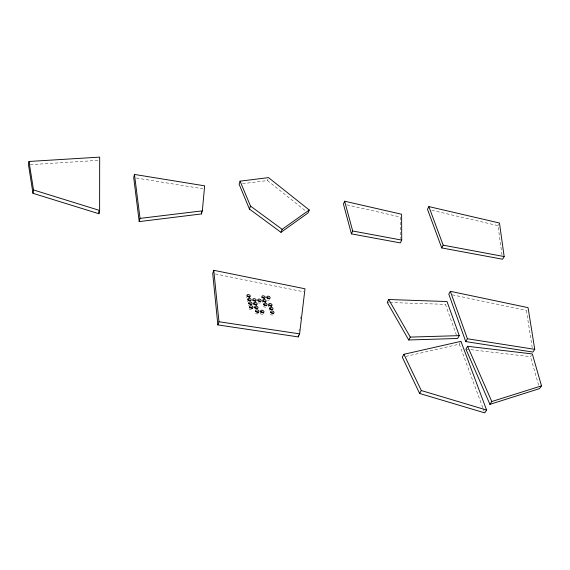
<?xml version="1.0" encoding="UTF-8"?>
<svg xmlns="http://www.w3.org/2000/svg" width="570" height="570" viewBox="0 0 570 570"><rect width="100%" height="100%" fill="white"/><g stroke="black" fill="none" stroke-linecap="round" stroke-linejoin="round"><path stroke-width="0.43" stroke-dasharray="2.85 2.14" d="M299.008 330.842L299.221 329.104M300.476 318.694L300.689 316.956M242.535 183.711L267.472 180.548L267.986 179.08M456.42 335.132L445.455 304.352L446.239 302.948M502.006 254.918L498.002 225.642L498.743 224.331M405.755 356.421L459.278 344.173L460.111 342.762M532.238 347.714L526.345 310.337L527.207 308.99M538.629 385.242L530.499 356.67L531.411 355.302M30.26 164.68L98.126 160.377M387.251 302.413L389.011 302.471M389.894 302.499L445.455 304.352M465.904 349.111L530.499 356.67M136.33 178.018L202.842 188.756M215.317 273.963L303.724 291.804M452.274 294.833L526.345 310.337M346.881 204.851L400.297 217.013L400.332 238.595M431.796 210.309L498.002 225.642M267.472 180.548L305.335 210.715M459.278 344.173L482.883 407.906M483.189 408.733L484.108 411.219M246.532 297.59A1.753 1.14 20.2 0 1 246.368 297.141M269.304 310.358A1.753 1.147 21.6 0 1 269.068 309.888M272.738 314.925A1.76 1.161 21.7 0 1 270.358 314.227M258.139 313.543A1.774 1.176 20.9 0 1 256.521 313.849A1.774 1.176 20.9 0 1 255.039 312.759M268.563 306.867A1.746 1.14 21.5 0 1 268.199 306.396M265.848 307.073A1.753 1.147 21.2 0 1 263.475 306.375M248.691 305.456A1.767 1.161 20.4 0 1 248.278 304.993M262.927 303.005A1.746 1.14 21.1 0 1 262.663 302.791M260.305 302.798A1.753 1.14 20.9 0 1 258.26 302.798M247.95 301.844A1.76 1.147 20.3 0 1 247.48 301.395M269.154 299.977A1.738 1.126 21.3 0 1 267.401 299.97M262.72 314.198A1.767 1.168 21.2 0 1 261.003 313.999A1.767 1.168 21.2 0 1 259.977 312.788M251.441 309.752A1.774 1.168 20.5 0 1 249.04 308.505"/><path stroke-width="0.85" d="M99.615 210.458L99.679 157.128L29.006 161.467L28.5 164.794L32.974 193.316L98.895 213.729L99.615 210.458L33.509 189.96L29.006 161.467M98.895 213.729L98.902 211.057M202.35 210.85L204.644 185.834L134.47 174.434L133.708 177.598L139.208 221.602L201.402 213.95L202.35 210.85L140.028 218.388L139.208 221.602M201.402 213.95L201.645 211.356M299.606 333.856L305 288.783L213.764 270.294L212.717 273.443L217.847 324.907L298.274 336.913L299.606 333.856L218.973 321.737L213.764 270.294M298.274 336.913L298.488 335.174M32.974 193.316L33.509 189.96M240.084 181.16L239.094 184.153L249.468 209.097L280.996 232.325L308.085 212.909L309.246 209.995L268.506 177.612L240.084 181.16L250.508 206.084L282.136 229.332L309.246 209.995M249.468 209.097L250.508 206.084M217.847 324.907L218.973 321.737M280.996 232.325L282.136 229.332M344.643 201.217L343.439 204.06L351.419 233.871L400.339 242.906L401.715 240.098L401.615 214.242L344.643 201.217L352.695 231L351.419 233.871M428.854 206.596L427.5 209.311L441.722 247.929L502.598 259.222L504.158 256.557L499.484 223.013L428.854 206.596L443.168 245.178L441.722 247.929M388.704 299.514L387.251 302.413L408.711 339.991L457.603 338.466L459.263 335.637L447.022 301.544L388.704 299.514L410.279 337.098L408.711 339.991M403.888 354.298L402.299 357.212L419.62 393.464L484.721 412.872L486.588 410.051L460.952 341.352L403.888 354.298L421.316 390.557L486.588 410.051M450.343 291.313L448.79 294.106L465.747 341.587L532.922 352.06L534.738 349.339L528.062 307.643L450.343 291.313L467.428 338.772L465.747 341.587M419.62 393.464L421.316 390.557M467.599 346.289L465.904 349.111L489.922 404.351L539.583 388.605L541.5 385.869L532.323 353.942L467.599 346.289L491.782 401.529L489.922 404.351M491.782 401.529L541.5 385.869M410.279 337.098L459.263 335.637M467.428 338.772L534.738 349.339M352.695 231L401.715 240.098M443.168 245.178L504.158 256.557M134.47 174.434L140.028 218.388M247.038 296.236A1.753 1.14 20.2 0 1 249.639 297.291M269.325 309.047A1.753 1.147 21.6 0 1 272.225 309.788M254.562 307.779A1.767 1.161 20.8 0 1 257.255 308.669M270.508 312.645A1.76 1.161 21.7 0 1 273.315 313.764M255.602 311.484A1.774 1.176 20.9 0 1 258.288 312.666M268.484 305.264A1.746 1.14 21.5 0 1 270.194 305.235A1.746 1.14 21.5 0 1 271.42 306.425M263.639 304.815A1.753 1.147 21.2 0 1 266.382 305.819M253.543 304.116A1.76 1.154 20.7 0 1 255.274 304.095A1.76 1.154 20.7 0 1 256.5 305.285M248.777 303.611A1.767 1.161 20.4 0 1 251.398 304.672M262.492 301.266A1.746 1.14 21.1 0 1 264.224 301.145A1.746 1.14 21.1 0 1 265.527 302.357M257.882 300.689A1.753 1.14 20.9 0 1 260.54 301.858M252.774 300.354A1.753 1.147 20.6 0 1 255.445 301.238M247.651 300.027A1.76 1.147 20.3 0 1 250.515 300.967M266.853 297.811A1.738 1.126 21.3 0 1 269.482 298.972M261.929 297.419A1.738 1.126 21 0 1 264.452 298.352M260.276 312.046A1.767 1.168 21.2 0 1 262.107 311.94A1.767 1.168 21.2 0 1 263.376 313.258M249.404 307.465A1.774 1.168 20.5 0 1 251.149 307.444A1.774 1.168 20.5 0 1 252.375 308.641M270.116 309.04A1.76 1.147 21.6 0 0 272.959 309.147A1.76 1.147 21.6 0 0 270.942 307.223A1.76 1.147 21.6 0 0 270.116 309.04M255.082 307.907A1.767 1.161 20.8 0 0 257.961 308.021A1.767 1.161 20.8 0 0 255.944 306.083A1.767 1.161 20.8 0 0 255.082 307.907M271.085 312.788A1.767 1.161 21.7 0 0 273.935 312.894A1.767 1.161 21.7 0 0 271.904 310.956A1.767 1.161 21.7 0 0 271.085 312.788M255.994 311.676A1.774 1.168 20.9 0 0 258.88 311.79A1.774 1.168 20.9 0 0 256.856 309.838A1.774 1.168 20.9 0 0 255.994 311.676M269.161 305.313A1.753 1.14 21.5 0 0 271.997 305.435A1.753 1.14 21.5 0 0 269.981 303.518A1.753 1.14 21.5 0 0 269.161 305.313M264.188 304.936A1.753 1.147 21.2 0 0 267.031 305.05A1.753 1.147 21.2 0 0 265.022 303.133A1.753 1.147 21.2 0 0 264.188 304.936M254.177 304.166A1.76 1.154 20.7 0 0 257.049 304.287A1.76 1.154 20.7 0 0 255.039 302.357A1.76 1.154 20.7 0 0 254.177 304.166M249.14 303.781A1.767 1.161 20.4 0 0 252.026 303.903A1.767 1.161 20.4 0 0 250.016 301.972A1.767 1.161 20.4 0 0 249.14 303.781M263.255 301.231A1.746 1.133 21.1 0 0 266.09 301.359A1.746 1.133 21.1 0 0 264.088 299.45A1.746 1.133 21.1 0 0 263.255 301.231M258.281 300.846A1.753 1.14 20.9 0 0 261.124 300.967A1.753 1.14 20.9 0 0 259.129 299.058A1.753 1.14 20.9 0 0 258.281 300.846M253.28 300.454A1.76 1.147 20.6 0 0 256.137 300.582A1.76 1.147 20.6 0 0 254.142 298.666A1.76 1.147 20.6 0 0 253.28 300.454M248.263 300.062A1.76 1.147 20.3 0 0 251.135 300.19A1.76 1.147 20.3 0 0 249.14 298.274A1.76 1.147 20.3 0 0 248.263 300.062M267.273 297.953A1.738 1.126 21.3 0 0 270.087 298.082A1.738 1.126 21.3 0 0 268.092 296.186A1.738 1.126 21.3 0 0 267.273 297.953M262.335 297.561A1.746 1.126 21 0 0 265.157 297.69A1.746 1.126 21 0 0 263.162 295.794A1.746 1.126 21 0 0 262.335 297.561M247.394 296.371A1.753 1.14 20.3 0 0 250.251 296.507A1.753 1.14 20.3 0 0 248.263 294.597A1.753 1.14 20.3 0 0 247.394 296.371M261.039 312.046A1.774 1.168 21.2 0 0 263.917 312.161A1.774 1.168 21.2 0 0 261.894 310.208A1.774 1.168 21.2 0 0 261.039 312.046M250.031 307.529A1.774 1.168 20.5 0 0 252.916 307.643A1.774 1.168 20.5 0 0 250.907 305.698A1.774 1.168 20.5 0 0 250.031 307.529"/></g></svg>
